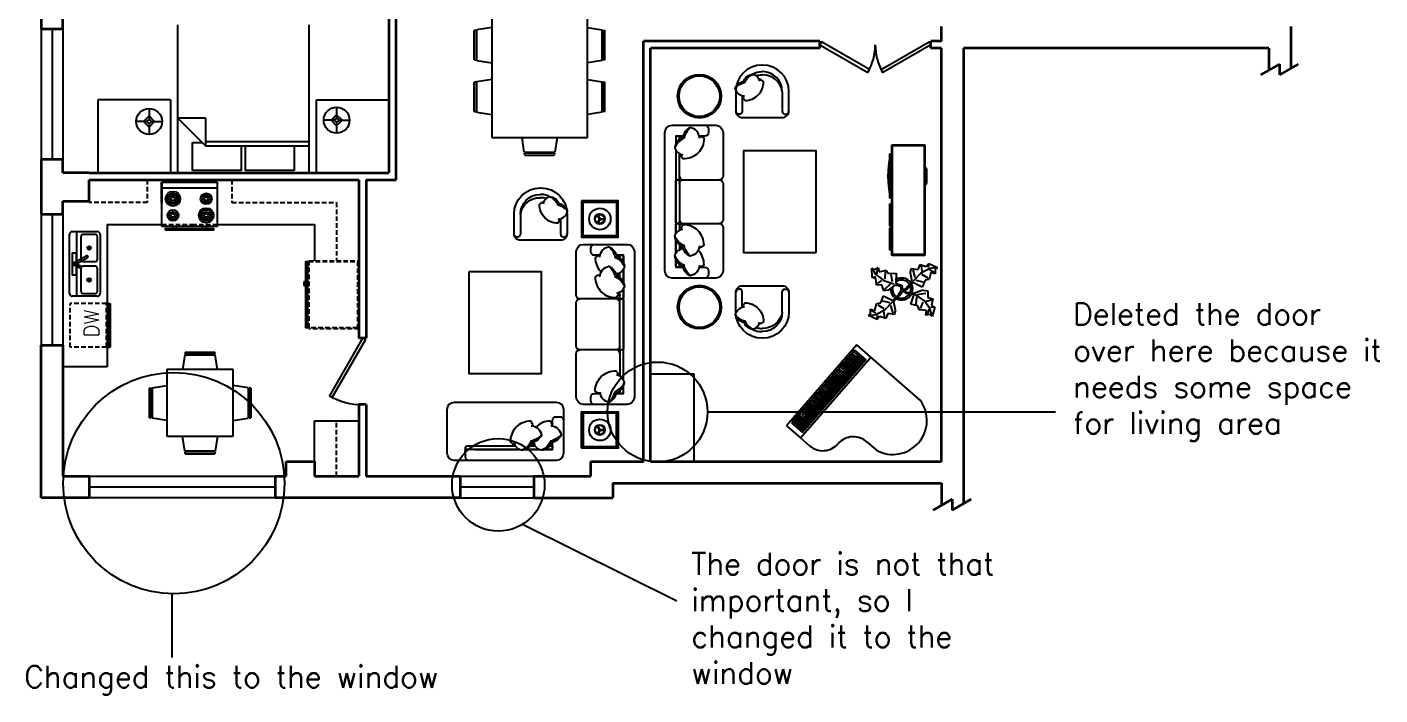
# Model space of a CAD drawing. Header units: millimetres. Extents: x -13274 to 77127, y -114744 to 1151.
# Drawn here: x 31042 to 49642, y -65522 to -56340 of the extents above; entities that cross this region are included whole.
import ezdxf

# ---------------------------------------------------------------- set-up
doc = ezdxf.new("R2010")
doc.units = ezdxf.units.MM
doc.header["$LTSCALE"] = 5
doc.linetypes.add('HIDDENX2', pattern=[19.05, 12.7, -6.35])
for name, color, linetype in [('Bed', 4, 'Continuous'), ('Countertop', 1, 'Continuous'), ('Countertop Hidden', 1, 'HIDDENX2'), ('Dishwasher', 4, 'HIDDENX2'), ('Door', 1, 'Continuous'), ('Living Space', 4, 'Continuous'), ('Office', 4, 'Continuous'), ('Oven', 4, 'Continuous'), ('Plants', 4, 'Continuous'), ('Refrigerator', 1, 'Continuous'), ('Refrigerator Hidden', 1, 'HIDDENX2'), ('Sink', 4, 'Continuous'), ('Stove', 4, 'Continuous'), ('Table&Desk&Chair', 4, 'Continuous'), ('text', 1, 'Continuous'), ('Upper Cabinet', 1, 'HIDDENX2'), ('Windows', 1, 'Continuous')]:
    doc.layers.add(name, color=color, linetype=linetype)
doc.layers.add('Wall', color=7, linetype='Continuous', lineweight=35)
doc.styles.add('Roman', font='romans')

# ---------------------------------------------------------------- blocks, each defined once
blk = doc.blocks.new('Lamp - Table')
at = {"linetype": 'Continuous'}
for p, q in [((-1, 0), (-7, 0)), ((0, 3), (-3, 0)), ((-3, 0), (0, -3)), ((0, 7), (0, 1)), ((3, 0), (0, 3)), ((0, -3), (3, 0)), ((1, 0), (7, 0)), ((0, -1), (0, -7))]:
    blk.add_line(p, q, dxfattribs=at)
for radius in [7, 1]:
    blk.add_circle((0, 0), radius, dxfattribs=at)
blk = doc.blocks.new('Faucet - single handle top')
for p, q in [((0.08, -0.26), (-2.26, -4.34)), ((-2.26, -4.34), (-1.37, -4.79)), ((-1.37, -4.79), (0.55, -0.5)), ((-0.06, -1.9), (3.57, -8.18)), ((4.43, -7.68), (0.72, -1.24))]:
    blk.add_line(p, q)
for points in [[(-0.92, -2), (-6, -2), (-6, 0), (6, 0), (6, -2), (1.16, -2)], [(-0.01, -2), (-0.12, -2)]]:
    blk.add_lwpolyline(points)
for centre, radius, start, end in [((0, -1), 0.75, 269.2246, 216.2304), ((4, -7.93), 0.5, 210, 30)]:
    blk.add_arc(centre, radius, start, end)
blk = doc.blocks.new('Piano - Baby Grand')
at = {"linetype": 'Continuous'}
for p, q in [((-29, 8.250005), (-29, -27.249995)), ((7, 1.250005), (7, 8.250005)), ((29, -20.749995), (29, -27.249995)), ((-29, -27.249995), (-29, -37.249995)), ((29, -27.249995), (-29, -27.249995)), ((-26, -36.249995), (-26, -28.249995)), ((-26, -28.249995), (26, -28.249995)), ((-25.25, -33.249995), (-25.25, -28.249995)), ((-24.75, -28.249995), (-24.75, -33.249995)), ((-24.25, -33.249995), (-24.25, -28.249995)), ((-23.75, -28.249995), (-23.75, -33.249995)), ((-23, -36.249995), (-23, -28.249995)), ((-22.25, -33.249995), (-22.25, -28.249995)), ((-21.75, -28.249995), (-21.75, -33.249995)), ((-21.25, -33.249995), (-21.25, -28.249995)), ((-20.75, -28.249995), (-20.75, -33.249995)), ((-20.25, -33.249995), (-20.25, -28.249995)), ((-19.75, -28.249995), (-19.75, -33.249995)), ((-19, -36.249995), (-19, -28.249995)), ((-18.25, -33.249995), (-18.25, -28.249995)), ((-17.75, -28.249995), (-17.75, -33.249995)), ((-17.25, -33.249995), (-17.25, -28.249995)), ((-16.75, -28.249995), (-16.75, -33.249995)), ((-16, -36.249995), (-16, -28.249995)), ((-15.25, -33.249995), (-15.25, -28.249995)), ((-14.75, -28.249995), (-14.75, -33.249995)), ((-14.25, -33.249995), (-14.25, -28.249995)), ((-13.75, -28.249995), (-13.75, -33.249995)), ((-13.25, -33.249995), (-13.25, -28.249995)), ((-12.75, -28.249995), (-12.75, -33.249995)), ((-12, -36.249995), (-12, -28.249995)), ((-11.25, -33.249995), (-11.25, -28.249995)), ((-10.75, -28.249995), (-10.75, -33.249995)), ((-10.25, -33.249995), (-10.25, -28.249995)), ((-9.75, -28.249995), (-9.75, -33.249995)), ((-9, -36.249995), (-9, -28.249995)), ((-8.25, -33.249995), (-8.25, -28.249995)), ((-7.75, -28.249995), (-7.75, -33.249995)), ((-7.25, -33.249995), (-7.25, -28.249995)), ((-6.75, -28.249995), (-6.75, -33.249995)), ((-6.25, -33.249995), (-6.25, -28.249995)), ((-5.75, -28.249995), (-5.75, -33.249995)), ((-5, -36.249995), (-5, -28.249995)), ((-4.25, -33.249995), (-4.25, -28.249995)), ((-3.75, -28.249995), (-3.75, -33.249995)), ((-3.25, -33.249995), (-3.25, -28.249995)), ((-2.75, -28.249995), (-2.75, -33.249995)), ((-2, -36.249995), (-2, -28.249995)), ((-1.25, -33.249995), (-1.25, -28.249995)), ((-0.75, -28.249995), (-0.75, -33.249995)), ((-0.25, -33.249995), (-0.25, -28.249995)), ((0.25, -28.249995), (0.25, -33.249995)), ((0.75, -33.249995), (0.75, -28.249995)), ((1.25, -28.249995), (1.25, -33.249995)), ((2, -36.249995), (2, -28.249995)), ((2.75, -33.249995), (2.75, -28.249995)), ((3.25, -28.249995), (3.25, -33.249995)), ((3.75, -33.249995), (3.75, -28.249995)), ((4.25, -28.249995), (4.25, -33.249995)), ((5, -36.249995), (5, -28.249995)), ((5.75, -33.249995), (5.75, -28.249995)), ((6.25, -28.249995), (6.25, -33.249995)), ((6.75, -33.249995), (6.75, -28.249995)), ((7.25, -28.249995), (7.25, -33.249995)), ((7.75, -33.249995), (7.75, -28.249995)), ((8.25, -28.249995), (8.25, -33.249995)), ((9, -36.249995), (9, -28.249995)), ((9.75, -33.249995), (9.75, -28.249995)), ((10.25, -28.249995), (10.25, -33.249995)), ((10.75, -33.249995), (10.75, -28.249995)), ((11.25, -28.249995), (11.25, -33.249995)), ((12, -36.249995), (12, -28.249995)), ((12.75, -33.249995), (12.75, -28.249995)), ((13.25, -28.249995), (13.25, -33.249995)), ((13.75, -33.249995), (13.75, -28.249995)), ((14.25, -28.249995), (14.25, -33.249995)), ((14.75, -33.249995), (14.75, -28.249995)), ((15.25, -28.249995), (15.25, -33.249995)), ((16, -36.249995), (16, -28.249995)), ((16.75, -33.249995), (16.75, -28.249995)), ((17.25, -28.249995), (17.25, -33.249995)), ((17.75, -33.249995), (17.75, -28.249995)), ((18.25, -28.249995), (18.25, -33.249995)), ((19, -36.249995), (19, -28.249995)), ((19.75, -33.249995), (19.75, -28.249995)), ((20.25, -28.249995), (20.25, -33.249995)), ((20.75, -33.249995), (20.75, -28.249995)), ((21.25, -28.249995), (21.25, -33.249995)), ((21.75, -33.249995), (21.75, -28.249995)), ((22.25, -28.249995), (22.25, -33.249995)), ((23, -36.249995), (23, -28.249995)), ((23.75, -33.249995), (23.75, -28.249995)), ((24.25, -28.249995), (24.25, -33.249995)), ((24.75, -33.249995), (24.75, -28.249995)), ((25.25, -28.249995), (25.25, -33.249995)), ((26, -36.249995), (26, -28.249995)), ((29, -37.249995), (29, -27.249995)), ((-26, -36.249995), (-25, -36.249995)), ((-25, -33.249995), (-25.25, -33.249995)), ((-24.75, -33.249995), (-25, -33.249995)), ((-25, -36.249995), (-25, -33.249995)), ((-25, -36.249995), (-24, -36.249995)), ((-24, -33.249995), (-24.25, -33.249995)), ((-23.75, -33.249995), (-24, -33.249995)), ((-24, -36.249995), (-24, -33.249995)), ((-24, -36.249995), (-23, -36.249995)), ((-23, -36.249995), (-22, -36.249995)), ((-22, -33.249995), (-22.25, -33.249995)), ((-21.75, -33.249995), (-22, -33.249995)), ((-22, -36.249995), (-22, -33.249995)), ((-22, -36.249995), (-21, -36.249995)), ((-21, -33.249995), (-21.25, -33.249995)), ((-20.75, -33.249995), (-21, -33.249995)), ((-21, -36.249995), (-21, -33.249995)), ((-21, -36.249995), (-20, -36.249995)), ((-20, -33.249995), (-20.25, -33.249995)), ((-19.75, -33.249995), (-20, -33.249995)), ((-20, -36.249995), (-20, -33.249995)), ((-20, -36.249995), (-19, -36.249995)), ((-19, -36.249995), (-18, -36.249995)), ((-18, -33.249995), (-18.25, -33.249995)), ((-17.75, -33.249995), (-18, -33.249995)), ((-18, -36.249995), (-18, -33.249995)), ((-18, -36.249995), (-17, -36.249995)), ((-17, -33.249995), (-17.25, -33.249995)), ((-16.75, -33.249995), (-17, -33.249995)), ((-17, -36.249995), (-17, -33.249995)), ((-17, -36.249995), (-16, -36.249995)), ((-16, -36.249995), (-15, -36.249995)), ((-15, -33.249995), (-15.25, -33.249995)), ((-14.75, -33.249995), (-15, -33.249995)), ((-15, -36.249995), (-15, -33.249995)), ((-15, -36.249995), (-14, -36.249995)), ((-14, -33.249995), (-14.25, -33.249995)), ((-13.75, -33.249995), (-14, -33.249995)), ((-14, -36.249995), (-14, -33.249995)), ((-14, -36.249995), (-13, -36.249995)), ((-13, -33.249995), (-13.25, -33.249995)), ((-12.75, -33.249995), (-13, -33.249995)), ((-13, -36.249995), (-13, -33.249995)), ((-13, -36.249995), (-12, -36.249995)), ((-12, -36.249995), (-11, -36.249995)), ((-11, -33.249995), (-11.25, -33.249995)), ((-10.75, -33.249995), (-11, -33.249995)), ((-11, -36.249995), (-11, -33.249995)), ((-11, -36.249995), (-10, -36.249995)), ((-10, -33.249995), (-10.25, -33.249995)), ((-9.75, -33.249995), (-10, -33.249995)), ((-10, -36.249995), (-10, -33.249995)), ((-10, -36.249995), (-9, -36.249995)), ((-9, -36.249995), (-8, -36.249995)), ((-8, -33.249995), (-8.25, -33.249995)), ((-7.75, -33.249995), (-8, -33.249995)), ((-8, -36.249995), (-8, -33.249995)), ((-8, -36.249995), (-7, -36.249995)), ((-7, -33.249995), (-7.25, -33.249995)), ((-6.75, -33.249995), (-7, -33.249995)), ((-7, -36.249995), (-7, -33.249995)), ((-7, -36.249995), (-6, -36.249995)), ((-6, -33.249995), (-6.25, -33.249995)), ((-5.75, -33.249995), (-6, -33.249995)), ((-6, -36.249995), (-6, -33.249995)), ((-6, -36.249995), (-5, -36.249995)), ((-5, -36.249995), (-4, -36.249995)), ((-4, -33.249995), (-4.25, -33.249995)), ((-3.75, -33.249995), (-4, -33.249995)), ((-4, -36.249995), (-4, -33.249995)), ((-4, -36.249995), (-3, -36.249995)), ((-3, -33.249995), (-3.25, -33.249995)), ((-2.75, -33.249995), (-3, -33.249995)), ((-3, -36.249995), (-3, -33.249995)), ((-3, -36.249995), (-2, -36.249995)), ((-2, -36.249995), (-1, -36.249995)), ((-1, -33.249995), (-1.25, -33.249995)), ((-0.75, -33.249995), (-1, -33.249995)), ((-1, -36.249995), (-1, -33.249995)), ((-1, -36.249995), (0, -36.249995)), ((0, -33.249995), (-0.25, -33.249995)), ((0.25, -33.249995), (0, -33.249995)), ((0, -36.249995), (0, -33.249995)), ((0, -36.249995), (1, -36.249995)), ((1, -33.249995), (0.75, -33.249995)), ((1.25, -33.249995), (1, -33.249995)), ((1, -36.249995), (1, -33.249995)), ((1, -36.249995), (2, -36.249995)), ((2, -36.249995), (3, -36.249995)), ((3, -33.249995), (2.75, -33.249995)), ((3.25, -33.249995), (3, -33.249995)), ((3, -36.249995), (3, -33.249995)), ((3, -36.249995), (4, -36.249995)), ((4, -33.249995), (3.75, -33.249995)), ((4.25, -33.249995), (4, -33.249995)), ((4, -36.249995), (4, -33.249995)), ((4, -36.249995), (5, -36.249995)), ((5, -36.249995), (6, -36.249995)), ((6, -33.249995), (5.75, -33.249995)), ((6.25, -33.249995), (6, -33.249995)), ((6, -36.249995), (6, -33.249995)), ((6, -36.249995), (7, -36.249995)), ((7, -33.249995), (6.75, -33.249995)), ((7.25, -33.249995), (7, -33.249995)), ((7, -36.249995), (7, -33.249995)), ((7, -36.249995), (8, -36.249995)), ((8, -33.249995), (7.75, -33.249995)), ((8.25, -33.249995), (8, -33.249995)), ((8, -36.249995), (8, -33.249995)), ((8, -36.249995), (9, -36.249995)), ((9, -36.249995), (10, -36.249995)), ((10, -33.249995), (9.75, -33.249995)), ((10.25, -33.249995), (10, -33.249995)), ((10, -36.249995), (10, -33.249995)), ((10, -36.249995), (11, -36.249995)), ((11, -33.249995), (10.75, -33.249995)), ((11.25, -33.249995), (11, -33.249995)), ((11, -36.249995), (11, -33.249995)), ((11, -36.249995), (12, -36.249995)), ((12, -36.249995), (13, -36.249995)), ((13, -33.249995), (12.75, -33.249995)), ((13.25, -33.249995), (13, -33.249995)), ((13, -36.249995), (13, -33.249995)), ((13, -36.249995), (14, -36.249995)), ((14, -33.249995), (13.75, -33.249995)), ((14.25, -33.249995), (14, -33.249995)), ((14, -36.249995), (14, -33.249995)), ((14, -36.249995), (15, -36.249995)), ((15, -33.249995), (14.75, -33.249995)), ((15.25, -33.249995), (15, -33.249995)), ((15, -36.249995), (15, -33.249995)), ((15, -36.249995), (16, -36.249995)), ((16, -36.249995), (17, -36.249995)), ((17, -33.249995), (16.75, -33.249995)), ((17.25, -33.249995), (17, -33.249995)), ((17, -36.249995), (17, -33.249995)), ((17, -36.249995), (18, -36.249995)), ((18, -33.249995), (17.75, -33.249995)), ((18.25, -33.249995), (18, -33.249995)), ((18, -36.249995), (18, -33.249995)), ((18, -36.249995), (19, -36.249995)), ((19, -36.249995), (20, -36.249995)), ((20, -33.249995), (19.75, -33.249995)), ((20.25, -33.249995), (20, -33.249995)), ((20, -36.249995), (20, -33.249995)), ((20, -36.249995), (21, -36.249995)), ((21, -33.249995), (20.75, -33.249995)), ((21.25, -33.249995), (21, -33.249995)), ((21, -36.249995), (21, -33.249995)), ((21, -36.249995), (22, -36.249995)), ((22, -33.249995), (21.75, -33.249995)), ((22.25, -33.249995), (22, -33.249995)), ((22, -36.249995), (22, -33.249995)), ((22, -36.249995), (23, -36.249995)), ((23, -36.249995), (24, -36.249995)), ((24, -33.249995), (23.75, -33.249995)), ((24.25, -33.249995), (24, -33.249995)), ((24, -36.249995), (24, -33.249995)), ((24, -36.249995), (25, -36.249995)), ((25, -33.249995), (24.75, -33.249995)), ((25.25, -33.249995), (25, -33.249995)), ((25, -36.249995), (25, -33.249995)), ((25, -36.249995), (26, -36.249995)), ((-29, -37.249995), (29, -37.249995))]:
    blk.add_line(p, q, dxfattribs=at)
for centre, radius, start, end in [((-11, 4.327585), 18.42241, 12.29325, 167.7067), ((18, 1.250005), 11, 177.3974, 270), ((18, -20.749995), 11, 0, 90)]:
    blk.add_arc(centre, radius, start, end, dxfattribs=at)
blk = doc.blocks.new('Entertainment Center')
at = {"linetype": 'Continuous'}
for p, q in [((-4, 0), (-5, -1)), ((4, 0), (-4, 0)), ((5, -1), (4, 0)), ((-17, -19), (-17, -1)), ((-17, -1), (43, -1)), ((-16.5, -18.5), (-16.5, -1.5)), ((-16.5, -1.5), (42.5, -1.5)), ((42.5, -1.5), (42.5, -18.5)), ((43, -1), (43, -19)), ((43, -19), (-17, -19)), ((42.5, -18.5), (-16.5, -18.5)), ((-12, -20), (-12, -19)), ((12, -20), (-12, -20)), ((12, -19), (12, -20)), ((15, -20), (15, -19)), ((27, -20), (15, -20)), ((27, -19), (27, -20)), ((28, -20), (28, -19)), ((40, -20), (28, -20)), ((40, -19), (40, -20))]:
    blk.add_line(p, q, dxfattribs=at)
blk.add_arc((0, 40), 61, 259.6111, 280.3889, dxfattribs=at)
blk = doc.blocks.new('Plant - Rubber or Philodendron')
at = {"linetype": 'Continuous'}
for p, q in [((-16.2005, 11.4774), (-13.9899, 8.1064)), ((-16.2005, 11.4774), (-14.8639, 10.7964)), ((-16.0159, 6.3329), (-16.2005, 11.4774)), ((-14.8639, 10.7964), (-12.6195, 11.8975)), ((-13.9899, 8.1064), (-9.5434, 4.7185)), ((-13.3174, 8.325), (-13.0735, 11.0065)), ((-12.6195, 11.8975), (-12.1909, 9.4345)), ((-12.1909, 9.4345), (-8.3829, 10.3)), ((-8.8369, 9.409), (-9.0894, 5.6095)), ((-8.3829, 10.3), (-7.0549, 8.501)), ((-7.0549, 8.501), (-3.0284, 8.6941)), ((-4.8529, 4.012), (-5.7184, 7.82)), ((-3.0284, 8.6941), (-3.0709, 3.1041)), ((4.6914, 8.8812), (5.3859, 11.2828)), ((4.6914, 8.8812), (5.5014, 4.4831)), ((5.3859, 11.2828), (8.8871, 10.7908)), ((5.9878, 10.4842), (7.1971, 6.3869)), ((10.3916, 8.7942), (6.2847, 4.4028)), ((8.8871, 10.7908), (9.9809, 13.4933)), ((9.9809, 13.4933), (13.3837, 12.301)), ((15.3859, 11.3055), (10.3916, 8.7942)), ((10.5828, 12.6946), (10.8893, 9.7953)), ((14.2977, 6.1031), (10.9934, 7.9956)), ((13.3837, 12.301), (14.68, 13.9039)), ((14.5816, 13.2037), (14.3848, 11.8033)), ((14.68, 13.9039), (19.3848, 11.8146)), ((15.7909, 9.1065), (14.8995, 5.3044)), ((15.2875, 10.6053), (17.5907, 9.2105)), ((19.3848, 11.8146), (15.3859, 11.3055)), ((18.1925, 8.4119), (15.7909, 9.1065)), ((19.3848, 11.8146), (18.1868, 10.9119)), ((18.1868, 10.9119), (18.1925, 8.4119)), ((-14.0069, 5.8704), (-16.0159, 6.3329)), ((-15.3434, 6.5514), (-13.9984, 6.9884)), ((-13.5868, 2.2894), (-14.0069, 5.8704)), ((-10.6784, 2.491), (-13.5868, 2.2894)), ((-13.1329, 3.1804), (-10.6614, 4.727)), ((-9.5858, -0.8715), (-10.6784, 2.491)), ((-9.5434, 4.7185), (-4.1917, 2.9888)), ((-9.1318, 0.0195), (-5.9793, 2.9025)), ((-7.1228, -0.443), (-3.5248, 2.2131)), ((-3.5248, 2.2131), (-3.3011, 2.4355)), ((-3.3011, 2.4355), (-0.5306, 1.7947)), ((-3.0709, 3.1041), (0.0797, 2.3163)), ((-0.5306, 1.7947), (-0.2255, -0.5527)), ((-0.5306, 1.7947), (-0.5306, 1.7947)), ((0.0797, 2.3163), (0.4866, -0.031)), ((0.4866, -0.031), (2.1141, 0.2298)), ((2.1141, 0.2298), (5.4346, 3.9146)), ((6.1032, 3.6844), (2.8262, -0.031)), ((5.4346, 3.9146), (5.5014, 4.4831)), ((11.1089, 1.1958), (6.1032, 3.6844)), ((7.7005, 4.8881), (11.5025, 3.9967)), ((12.7005, 4.8994), (11.1089, 1.1958)), ((14.8995, 5.3044), (12.7005, 4.8994)), ((-13.5228, -7.6679), (-11.3237, -7.2629)), ((-11.3237, -7.2629), (-9.7321, -3.5593)), ((-6.3237, -7.2516), (-10.1257, -6.3602)), ((-9.7321, -3.5593), (-4.7264, -6.0479)), ((-7.1228, -0.443), (-9.5858, -0.8715)), ((-9.0148, -11.1577), (-4.9047, -6.8122)), ((-2.019, -3.6148), (-4.7264, -6.0479)), ((-4.1246, -6.8466), (-4.0579, -6.2781)), ((-3.3146, -11.2447), (-4.1246, -6.8466)), ((-4.0579, -6.2781), (-0.9375, -3.1608)), ((-2.019, -3.6148), (-0.2255, -0.5527)), ((-0.9375, -3.1608), (0.5883, -0.8135)), ((0.5883, -0.8135), (2.2447, -2.0916)), ((2.8262, -0.031), (1.3003, -0.5527)), ((1.3003, -0.5527), (2.4193, -1.4655)), ((2.2447, -2.0916), (6.7108, -2.6626)), ((2.4193, -1.4655), (6.895, -2.1175)), ((4.943, -7.9659), (6.7108, -2.6626)), ((11.6605, -0.5413), (6.895, -2.1175)), ((12.3677, -6.1981), (7.219, -2.6772)), ((8.125, -4.0768), (7.7715, -7.9659)), ((8.3544, -2.7453), (13.1973, -2.1704)), ((10.2463, -10.4408), (11.6605, -6.9053)), ((11.6605, -0.5413), (14.1354, -0.8948)), ((15.5496, -10.7943), (12.3677, -6.1981)), ((16.2567, -5.8446), (13.4283, -6.5517)), ((14.1354, -0.8948), (14.1354, -4.4304)), ((14.1354, -4.4304), (16.9638, -5.1375)), ((16.9638, -5.1375), (16.2567, -8.673)), ((-18.008, -14.1781), (-16.8101, -13.2754)), ((-18.008, -14.1781), (-14.0091, -13.669)), ((-13.3032, -16.2674), (-18.008, -14.1781)), ((-16.8157, -10.7754), (-14.4141, -11.4699)), ((-16.8101, -13.2754), (-16.8157, -10.7754)), ((-13.9107, -12.9688), (-16.2139, -11.574)), ((-14.4141, -11.4699), (-13.5228, -7.6679)), ((-14.0091, -13.669), (-9.0148, -11.1577)), ((-13.2048, -15.5672), (-13.008, -14.1668)), ((-12.921, -8.4665), (-9.6166, -10.359)), ((-9.206, -15.0581), (-9.5126, -12.1588)), ((-7.5103, -13.1543), (-8.6042, -15.8568)), ((-4.0092, -13.6463), (-7.5103, -13.1543)), ((-4.611, -12.8477), (-5.8203, -8.7504)), ((-3.3146, -11.2447), (-4.0092, -13.6463)), ((8.8321, -9.0266), (4.943, -7.9659)), ((9.5392, -11.1479), (8.8321, -9.0266)), ((13.4283, -11.5015), (9.5392, -11.1479)), ((13.0748, -13.9763), (13.4283, -11.5015)), ((15.5496, -13.6228), (13.0748, -13.9763)), ((14.8425, -10.7943), (13.7819, -13.2692)), ((16.6103, -14.6834), (15.5496, -10.7943)), ((16.6103, -14.6834), (15.5496, -13.6228)), ((17.3174, -9.7337), (15.9032, -9.7337)), ((16.2567, -8.673), (18.0245, -9.7337)), ((18.0245, -9.7337), (16.6103, -14.6834)), ((-12.0069, -14.6645), (-13.3032, -16.2674)), ((-8.6042, -15.8568), (-12.0069, -14.6645))]:
    blk.add_line(p, q, dxfattribs=at)
for centre, radius, start, end in [((0.0308, 0.1664), 6, 178.6147, 235.1169), ((0.0308, 0.1664), 5, 168.1647, 238.6725), ((0, 0), 6.1275, 34.37569, 120.1028), ((-0.0601, -0.2075), 5.2461, 33.82192, 124.9414), ((-0.2664, 0.1682), 5.2775, 338.4094, 20.03007), ((-0.098, 0.1364), 6.1288, 341.2017, 26.09184), ((-0.0234, 0.3825), 6.1492, 242.5812, 331.2714), ((-0.1102, 0.4886), 5.2883, 247.3711, 327.472)]:
    blk.add_arc(centre, radius, start, end, dxfattribs=at)

msp = doc.modelspace()

# ---------------------------------------------------------------- linework, layer by layer
at = {"layer": 'Bed', "linetype": 'Continuous'}
for p, q in [((33115.161, -58342.553), (33115.161, -56310.552)), ((34915.16, -56310.552), (34915.16, -58342.553)), ((33115.161, -57590.713), (33501.24, -57976.793)), ((33501.24, -57590.713), (33115.161, -57590.713)), ((33501.24, -57976.793), (33501.24, -57590.713)), ((33318.361, -57925.993), (33450.457, -57925.993)), ((33318.361, -58312.073), (33318.361, -57925.993)), ((33501.24, -57915.833), (34915.16, -57915.833)), ((34915.16, -57976.793), (33501.24, -57976.793)), ((33984.681, -57976.793), (33984.681, -58312.073)), ((34045.641, -58312.073), (34045.641, -57976.793)), ((34711.961, -57976.793), (34711.961, -58312.073)), ((34915.16, -58342.553), (33115.161, -58342.553)), ((33984.681, -58312.073), (33318.361, -58312.073)), ((34711.961, -58312.073), (34045.641, -58312.073))]:
    msp.add_line(p, q, dxfattribs=at)
at = {"layer": 'Countertop'}
for p, q in [((32145.16, -59052.553), (32895.16, -59052.553)), ((32145.16, -59052.553), (32145.16, -61012.553)), ((33657.16, -59052.553), (34995.16, -59052.553)), ((34995.16, -59052.553), (34995.16, -59552.553)), ((32145.16, -61012.553), (31535.16, -61012.553)), ((34995.16, -61752.553), (35605.16, -61752.553)), ((34995.16, -62312.553), (34995.16, -61752.553))]:
    msp.add_line(p, q, dxfattribs=at)
at = {"layer": 'Countertop Hidden'}
for p, q in [((32895.16, -59052.553), (33310.793, -59052.553)), ((33310.793, -59052.553), (33657.16, -59052.553))]:
    msp.add_line(p, q, dxfattribs=at)
at = {"layer": 'Dishwasher'}
for p, q in [((32135.16, -60141.553), (31635.16, -60141.553)), ((31635.16, -60741.553), (31635.16, -60141.553)), ((32135.16, -60741.553), (32135.16, -60141.553)), ((32145.16, -60212.953), (32135.16, -60212.953)), ((32145.16, -60263.753), (32135.16, -60263.753)), ((32145.16, -60619.353), (32135.16, -60619.353)), ((32135.16, -60741.553), (31635.16, -60741.553)), ((32160.56, -60670.153), (32135.16, -60670.153))]:
    msp.add_line(p, q, dxfattribs=at)
at = {"layer": 'Door'}
for points in [[(41941.16, -56582.553), (42601.072, -56963.553), (42623.297, -56925.058), (41963.385, -56544.058)], [(43465.16, -56582.553), (42805.249, -56963.553), (42783.024, -56925.058), (43442.935, -56544.058)], [(35655.16, -60616.953), (35197.96, -61408.847), (35236.455, -61431.072), (35693.655, -60639.178)]]:
    msp.add_lwpolyline(points, close=True, dxfattribs=at)
for centre, radius, start, end in [((41941.16, -56582.553), 762, 330, 0), ((43465.16, -56582.553), 762, 180, 210), ((35655.16, -60616.953), 914.4, 240, 270)]:
    msp.add_arc(centre, radius, start, end, dxfattribs=at)
at = {"layer": 'Living Space'}
for p, q in [((38914.087, -58979.872), (38878.831, -58918.806)), ((38919.543, -58976.722), (38884.287, -58915.656)), ((38914.087, -58976.722), (38878.831, -59037.788)), ((38919.543, -58979.872), (38884.287, -59040.938)), ((38916.815, -58975.147), (38987.328, -58975.147)), ((38916.815, -58981.447), (38987.328, -58981.447)), ((38914.087, -61879.872), (38878.831, -61818.806)), ((38914.087, -61876.722), (38878.831, -61937.788)), ((38919.543, -61876.722), (38884.287, -61815.656)), ((38919.543, -61879.872), (38884.287, -61940.938)), ((38916.815, -61875.147), (38987.328, -61875.147)), ((38916.815, -61881.447), (38987.328, -61881.447)), ((37066.815, -62196.887), (37071.671, -62121.887))]:
    msp.add_line(p, q, dxfattribs=at)
at = {"layer": 'Living Space', "ltscale": 0.03}
for points in [[(41150.663, -57584.631), (41425.663, -57584.631, 0.414213563), (41515.827, -57494.467), (41515.827, -57223.975, 0.414213562), (41155.171, -56863.319), (41150.663, -56863.319), (41146.155, -56863.319, 0.414213562), (40785.499, -57223.975), (40785.499, -57494.467, 0.414213563), (40875.663, -57584.631), (41150.663, -57584.631)], [(38101.815, -59272.234), (37826.815, -59272.234, -0.414213563), (37736.651, -59182.07), (37736.651, -58911.578, -0.414213562), (38097.307, -58550.922), (38101.815, -58550.922), (38106.324, -58550.922, -0.414213562), (38466.979, -58911.578), (38466.979, -59182.07, -0.414213563), (38376.815, -59272.234), (38101.815, -59272.234)], [(41150.663, -59896.757), (41425.663, -59896.757, -0.414213563), (41515.827, -59986.921), (41515.827, -60257.413, -0.414213562), (41155.171, -60618.069), (41150.663, -60618.069), (41146.155, -60618.069, -0.414213562), (40785.499, -60257.413), (40785.499, -59986.921, -0.414213563), (40875.663, -59896.757), (41150.663, -59896.757)]]:
    msp.add_lwpolyline(points, format="xyb", dxfattribs=at)
at = {"layer": 'Living Space'}
for points in [[(40778.125, -57178.466, -0.147729876), (40909.887, -57100.989, -0.213342759), (41026.147, -56987.354, -0.17866181)], [(40907.303, -57292.101, -0.356772365), (40778.125, -57178.466, -0.24954205), (40895.172, -57084.822, 9.616880348)], [(40884.581, -57289.352, 0.16554063), (40912.47, -57348.918, 0.425989169), (41165.66, -57090.658, 0.121523323), (41105.557, -57055.062, -7.115464291)], [(40891.684, -57094.814, -0.306663495), (41026.147, -56987.354, -0.306329966), (41113.988, -57085.493, 0.87284716)], [(41011.887, -56989.16, -0.130591489), (41146.155, -56953.483), (41150.663, -56953.483)], [(41069.293, -57008.279, -0.072384236), (41146.155, -56998.565), (41150.663, -56998.565)], [(41425.663, -57223.975, 0.414213562), (41155.171, -56953.483), (41150.663, -56953.483)], [(41425.663, -57223.975, 0.372718911), (41155.171, -56998.565), (41150.663, -56998.565)], [(40875.663, -57287.184), (40875.663, -57494.467, -0.414213562), (40830.581, -57539.549), (40830.581, -57539.549, -0.414213562), (40785.499, -57494.467)], [(41425.663, -57223.97), (41425.663, -57494.467, 0.414213562), (41470.745, -57539.549), (41470.745, -57539.549, 0.414213562), (41515.827, -57494.467)], [(40160.19, -57722.516, 0.147729876), (40074.26, -57868.651, 0.213342759), (39948.229, -57997.595, 0.17866181)], [(40010.663, -57878.85), (40010.663, -57860.694, 0.414213562), (39990.663, -57840.694), (39980.663, -57840.694, 0.414213562), (39960.663, -57860.694)], [(40283.172, -57840.585, -0.16554063), (40349.236, -57871.517, -0.425989169), (40062.803, -58152.326, -0.121523323), (40023.323, -58085.668, 7.115464291)], [(40286.221, -57865.786, 0.356772365), (40160.19, -57722.516, 0.24954205), (40056.33, -57852.332, -9.616880348)], [(40360.663, -57690.694, -0.414213562), (40410.663, -57740.694), (40410.663, -57790.694, -0.414213562), (40360.663, -57840.694), (40283.195, -57840.694)], [(40067.412, -57848.463, 0.306663495), (39948.229, -57997.595, 0.306329966), (40057.074, -58095.018, -0.87284716)], [(39960.663, -57860.694), (39960.663, -57945.88, 0.414213562)], [(39960.663, -58029.062), (39960.663, -58420.694, 0.414213562), (39980.663, -58440.694), (39990.663, -58440.694, 0.414213562), (40010.663, -58420.694), (40010.663, -58079.409, 0.414213562)], [(40010.663, -58390.694, 0.414213562), (40060.663, -58440.694), (40560.663, -58440.694, 0.414213562)], [(40010.663, -58490.694, -0.414213562), (40060.663, -58440.694)], [(37826.815, -58911.578, -0.414213562), (38097.307, -58641.086), (38101.815, -58641.086)], [(37826.815, -58911.578, -0.372718911), (38097.307, -58686.168), (38101.815, -58686.168)], [(38367.897, -58976.955, -0.16554063), (38340.008, -59036.521, -0.425989169), (38086.819, -58778.261, -0.121523323), (38146.921, -58742.665, 7.115464291)], [(38240.591, -58676.763, 0.130591489), (38106.324, -58641.086), (38101.815, -58641.086)], [(38183.186, -58695.882, 0.072384236), (38106.324, -58686.168), (38101.815, -58686.168)], [(38360.794, -58782.417, 0.306663495), (38226.331, -58674.957, 0.306329966), (38138.49, -58773.096, -0.87284716)], [(38474.353, -58866.07, 0.147729876), (38342.591, -58788.592, 0.213342759), (38226.331, -58674.957, 0.17866181)], [(38345.175, -58979.704, 0.356772365), (38474.353, -58866.07, 0.24954205), (38357.306, -58772.425, -9.616880348)], [(37826.815, -58911.574), (37826.815, -59182.07, -0.414213562), (37781.733, -59227.152), (37781.733, -59227.152, -0.414213562), (37736.651, -59182.07)], [(38376.815, -58974.787), (38376.815, -59182.07, 0.414213562), (38421.897, -59227.152), (38421.897, -59227.152, 0.414213562), (38466.979, -59182.07)], [(40067.412, -59363.577, -0.306663495), (39948.229, -59214.445, -0.306329966), (40057.074, -59117.022, 0.87284716)], [(39960.663, -59182.978), (39960.663, -59060.694, -0.414213562), (39980.663, -59040.694), (39990.663, -59040.694, -0.414213562), (40010.663, -59060.694), (40010.663, -59132.631, -0.414213562)], [(40010.663, -58990.694, 0.414213562), (40060.663, -59040.694)], [(40010.663, -59090.694, -0.414213562), (40060.663, -59040.694), (40560.663, -59040.694, -0.414213562)], [(40283.172, -59371.455, 0.16554063), (40349.236, -59340.523, 0.425989169), (40062.803, -59059.713, 0.121523323), (40023.323, -59126.372, -7.115464291)], [(38919.284, -59478.297), (38841.815, -59478.297, -0.414213562), (38791.815, -59428.297), (38791.815, -59378.297, -0.414213562), (38841.815, -59328.297)], [(40160.19, -59489.524, -0.147729876), (40074.26, -59343.389, -0.213342759), (39948.229, -59214.445, -0.17866181)], [(39960.663, -59452.326), (39960.663, -59266.16, -0.414213562)], [(40010.663, -59333.19), (40010.663, -59401.979, -0.414213562)], [(38919.306, -59478.188, 0.16554063), (38853.242, -59509.12, 0.200231147), (38933.702, -59707.602)], [(38916.258, -59503.389, -0.356772365), (39042.288, -59360.119, -0.24954205), (39146.148, -59489.935)], [(39042.288, -59360.119, -0.147729876), (39128.218, -59506.255, -0.213342759), (39254.249, -59635.198)], [(39135.067, -59486.066, -0.306663495), (39254.249, -59635.198, -0.306329966), (39145.404, -59732.622)], [(39241.815, -59583.483), (39241.815, -59478.297), (39143.553, -59478.297, -0.414352111)], [(39191.815, -59516.453), (39191.815, -59498.297, -0.414213562), (39211.815, -59478.297), (39221.815, -59478.297, -0.414213562), (39241.815, -59498.297)], [(39241.815, -59498.297), (39241.815, -59583.483, -0.414468676)], [(40067.412, -59632.925, -0.306663495), (39948.229, -59483.793, -0.306329966), (40057.074, -59386.37, 0.87284716)], [(40160.19, -59758.872, -0.147729876), (40074.26, -59612.737, -0.213342759), (39948.229, -59483.793, -0.17866181)], [(40042.87, -59353.801, 0.071865379), (40023.323, -59395.72, -7.115464291)], [(40286.221, -59346.254, -0.356772365), (40160.19, -59489.524, -0.24954205), (40056.33, -59359.708, 9.616880348)], [(40283.172, -59640.803, 0.16554063), (40349.236, -59609.871, 0.200231147), (40268.777, -59411.39, 0.121523323)], [(38916.258, -59772.737, -0.356772365), (39042.288, -59629.467, -0.24954205), (39146.148, -59759.283)], [(39042.288, -59629.467, -0.147729876), (39128.218, -59775.603, -0.213342759), (39254.249, -59904.546)], [(39241.815, -59666.665), (39241.815, -59852.831, -0.414746652)], [(39960.663, -59535.508), (39960.663, -59640.694), (40058.925, -59640.694, -0.414213562)], [(39960.663, -59620.694), (39960.663, -59535.508, -0.414213562)], [(40010.663, -59602.538), (40010.663, -59620.694, -0.414213562), (39990.663, -59640.694), (39980.663, -59640.694, -0.414213562), (39960.663, -59620.694)], [(40286.221, -59615.602, -0.356772365), (40160.19, -59758.872, -0.24954205), (40056.33, -59629.056, 9.616880348)], [(40283.195, -59640.694), (40360.663, -59640.694, -0.414213562), (40410.663, -59690.694), (40410.663, -59740.694, -0.414213562), (40360.663, -59790.694)], [(38919.306, -59747.536, 0.16554063), (38853.242, -59778.468, 0.425989169), (39139.676, -60059.278, 0.121523323), (39179.156, -59992.619)], [(39135.067, -59755.414, -0.306663495), (39254.249, -59904.546, -0.306329966), (39145.404, -60001.97)], [(39159.608, -59765.19, 0.071865379), (39179.156, -59723.271)], [(39191.815, -59785.801), (39191.815, -59717.012, -0.414598849)], [(39191.815, -60028.297, -0.414213562), (39141.815, -60078.297), (38641.815, -60078.297, -0.417320177)], [(39241.815, -59936.013), (39241.815, -60058.297, -0.414213562), (39221.815, -60078.297), (39211.815, -60078.297, -0.414213562), (39191.815, -60058.297), (39191.815, -59986.36, -0.126313365)], [(40875.663, -60194.204), (40875.663, -59986.921, 0.414213562), (40830.581, -59941.839), (40830.581, -59941.839, 0.414213562), (40785.499, -59986.921)], [(41425.663, -60257.418), (41425.663, -59986.921, -0.414213562), (41470.745, -59941.839), (41470.745, -59941.839, -0.414213562), (41515.827, -59986.921)], [(39191.815, -60128.297, 0.414213562), (39141.815, -60078.297)], [(40907.303, -60189.287, 0.356772365), (40778.125, -60302.922, 0.24954205), (40895.172, -60396.566, -9.616880348)], [(40884.581, -60192.036, -0.16554063), (40912.47, -60132.47, -0.425989169), (41165.66, -60390.73, -0.121523323), (41105.557, -60426.326, 7.115464291)], [(41425.663, -60257.413, -0.372718911), (41155.171, -60482.823), (41150.663, -60482.823)], [(41425.663, -60257.413, -0.414213562), (41155.171, -60527.905), (41150.663, -60527.905)], [(40778.125, -60302.922, 0.147729876), (40909.887, -60380.399, 0.213342759), (41026.147, -60494.034, 0.17866181)], [(40891.684, -60386.574, 0.306663495), (41026.147, -60494.034, 0.306329966), (41113.988, -60395.895, -0.87284716)], [(41011.887, -60492.228, 0.130591489), (41146.155, -60527.905), (41150.663, -60527.905)], [(41069.293, -60473.109, 0.072384236), (41146.155, -60482.823), (41150.663, -60482.823)], [(39191.815, -60828.297, 0.414213562), (39141.815, -60778.297), (38641.815, -60778.297, 0.415249096)], [(39191.815, -60728.297, -0.414213562), (39141.815, -60778.297)], [(39241.815, -61189.929), (39241.815, -60798.297, 0.414213562), (39221.815, -60778.297), (39211.815, -60778.297, 0.414213562), (39191.815, -60798.297), (39191.815, -61139.582, 0.412651551)], [(38919.306, -61378.406, -0.16554063), (38853.242, -61347.474, -0.425989169), (39139.676, -61066.665, -0.121523323), (39179.156, -61133.323)], [(39135.067, -61370.528, 0.306663495), (39254.249, -61221.397, 0.306329966), (39145.404, -61123.973)], [(38841.815, -61528.297, -0.414213562), (38791.815, -61478.297), (38791.815, -61428.297, -0.414213562), (38841.815, -61378.297), (38919.284, -61378.297)], [(38916.258, -61353.205, 0.356772365), (39042.288, -61496.475, 0.24954205), (39146.148, -61366.659)], [(39042.288, -61496.475, 0.147729876), (39128.218, -61350.34, 0.213342759), (39254.249, -61221.397)], [(39191.815, -61340.141), (39191.815, -61358.297, 0.414213562), (39211.815, -61378.297), (39221.815, -61378.297, 0.414213562), (39241.815, -61358.297)], [(39241.815, -61358.297), (39241.815, -61273.111, 0.412535351)], [(38266.815, -61824.356), (38266.815, -61746.887, -0.414213562), (38316.815, -61696.887), (38366.815, -61696.887, -0.414213562), (38416.815, -61746.887)], [(37997.576, -61824.378, 0.16554063), (37966.644, -61758.314, 0.425989169), (37685.835, -62044.748, 0.121523323), (37752.494, -62084.228, -7.115464291)], [(37972.375, -61821.33, -0.356772365), (38115.646, -61947.36, -0.24954205), (37985.83, -62051.22, 9.616880348)], [(38266.924, -61824.378, 0.16554063), (38235.993, -61758.314, 0.200231147), (38037.511, -61838.774, 0.121523323)], [(38241.723, -61821.33, -0.356772365), (38384.994, -61947.36, -0.24954205), (38255.178, -62051.22, 9.616880348)], [(37809.099, -62146.887), (37091.671, -62146.887, -0.414213562), (37071.671, -62126.887), (37071.671, -62116.887, -0.414213562), (37091.671, -62096.887), (37758.752, -62096.887, -0.414213562)], [(37989.699, -62040.139, -0.306663495), (37840.567, -62159.321, -0.306329966), (37743.143, -62050.476, 0.87284716)], [(38115.646, -61947.36, -0.147729876), (37969.51, -62033.29, -0.213342759), (37840.567, -62159.321, -0.17866181)], [(37959.311, -62096.887), (38028.1, -62096.887, -0.414213562)], [(37979.922, -62064.68, 0.071865379), (38021.842, -62084.228, -7.115464291)], [(38259.047, -62040.139, -0.306663495), (38109.915, -62159.321, -0.306329966), (38012.491, -62050.476, 0.87284716)], [(38384.994, -61947.36, -0.147729876), (38238.858, -62033.29, -0.213342759), (38109.915, -62159.321, -0.17866181)], [(38161.629, -62146.887), (38266.815, -62146.887), (38266.815, -62048.625, -0.414213562)], [(38228.66, -62096.887), (38246.815, -62096.887, -0.414213562), (38266.815, -62116.887), (38266.815, -62126.887, -0.414213562), (38246.815, -62146.887)], [(37194.284, -62146.887), (37116.815, -62146.887, 0.414213562), (37066.815, -62196.887), (37066.815, -62246.887, 0.414213562), (37116.815, -62296.887)], [(38078.447, -62146.887), (37892.281, -62146.887, -0.414213562)], [(38246.815, -62146.887), (38161.629, -62146.887, -0.414213562)]]:
    msp.add_lwpolyline(points, format="xyb", dxfattribs=at)
at = {"layer": 'Living Space', "ltscale": 0.03}
for points in [[(40510.663, -57690.694, -0.414213562), (40610.663, -57790.694), (40610.663, -58390.694, -0.414213562), (40560.663, -58440.694, -0.414213562), (40610.663, -58490.694), (40610.663, -58990.694, -0.414213562), (40560.663, -59040.694, -0.414213562), (40610.663, -59090.694), (40610.663, -59690.694, -0.414213562), (40510.663, -59790.694), (39910.663, -59790.694, -0.414213562), (39810.663, -59690.694), (39810.663, -57790.694, -0.414213562), (39910.663, -57690.694)], [(38691.815, -61528.297, -0.414213562), (38591.815, -61428.297), (38591.815, -60828.297, -0.414213562), (38641.815, -60778.297, -0.414213562), (38591.815, -60728.297), (38591.815, -60128.297, -0.414213562), (38641.815, -60078.297, -0.414213562), (38591.815, -60028.297), (38591.815, -59428.297, -0.414213562), (38691.815, -59328.297), (39291.815, -59328.297, -0.414213562), (39391.815, -59428.297), (39391.815, -61428.297, -0.414213562), (39291.815, -61528.297)], [(36816.815, -61596.887, -0.414213562), (36916.815, -61496.887), (36916.815, -61496.887, 0.317837245), (36916.815, -61496.887, -0.414213562), (36916.815, -61496.887), (36916.815, -61496.887, 1.186184748), (36916.815, -61496.887, -0.414213562), (36916.815, -61496.887), (38316.815, -61496.887, -0.414213562), (38416.815, -61596.887), (38416.815, -62196.887, -0.414213562), (38316.815, -62296.887), (36916.815, -62296.887, -0.414213562), (36816.815, -62196.887)]]:
    msp.add_lwpolyline(points, format="xyb", close=True, dxfattribs=at)
at = {"layer": 'Living Space'}
for points in [[(40058.925, -57840.694), (39960.663, -57840.694), (39960.663, -57945.88)], [(39960.663, -58029.062), (39960.663, -59182.978)], [(39960.663, -59266.16), (39960.663, -59452.326)], [(39241.815, -59852.831), (39241.815, -59666.665)], [(39241.815, -61189.929), (39241.815, -59936.013)], [(39143.553, -61378.297), (39241.815, -61378.297), (39241.815, -61273.111)], [(37194.284, -62146.887), (37809.099, -62146.887)], [(37892.281, -62146.887), (38078.447, -62146.887)]]:
    msp.add_lwpolyline(points, dxfattribs=at)
at = {"layer": 'Living Space', "ltscale": 0.03}
for points in [[(41890.663, -59440.694), (41890.663, -58040.694), (40890.663, -58040.694), (40890.663, -59440.694)], [(38666.815, -58728.297), (38666.815, -59228.297), (39166.815, -59228.297), (39166.815, -58728.297)], [(37116.815, -59703.297), (37116.815, -61103.297), (38116.815, -61103.297), (38116.815, -59703.297)], [(38666.815, -62128.297), (38666.815, -61628.297), (39166.815, -61628.297), (39166.815, -62128.297)]]:
    msp.add_lwpolyline(points, close=True, dxfattribs=at)
at = {"layer": 'Living Space'}
for points in [[(39960.663, -59020.694), (39960.663, -58460.694, -0.414213562), (39980.663, -58440.694), (39990.663, -58440.694, -0.414213562), (40010.663, -58460.694), (40010.663, -59020.694, -0.414213562), (39990.663, -59040.694), (39980.663, -59040.694, -0.414213562)], [(39241.815, -60098.297), (39241.815, -60758.297, -0.414213562), (39221.815, -60778.297), (39211.815, -60778.297, -0.414213562), (39191.815, -60758.297), (39191.815, -60098.297, -0.414213562), (39211.815, -60078.297), (39221.815, -60078.297, -0.414213562)]]:
    msp.add_lwpolyline(points, format="xyb", close=True, dxfattribs=at)
for points in [[(38686.815, -59208.297), (38686.815, -58748.297), (39146.815, -58748.297), (39146.815, -59208.297)], [(38686.815, -61648.297), (38686.815, -62108.297), (39146.815, -62108.297), (39146.815, -61648.297)]]:
    msp.add_lwpolyline(points, close=True, dxfattribs=at)
at = {"layer": 'Living Space', "ltscale": 0.03}
for centre in [(40285.663, -57290.694), (40285.663, -60190.694)]:
    msp.add_circle(centre, 300, dxfattribs=at)
at = {"layer": 'Living Space'}
for centre, radius in [((40285.663, -57290.694), 280), ((38916.815, -58978.297), 147.466), ((38916.815, -58978.297), 70.583), ((38916.815, -58978.297), 63.263), ((40285.663, -60190.694), 280), ((38916.815, -61878.297), 147.466), ((38916.815, -61878.297), 70.583), ((38916.815, -61878.297), 63.263)]:
    msp.add_circle(centre, radius, dxfattribs=at)
at = {"layer": 'Oven'}
for p, q in [((32895.16, -59082.153), (32895.16, -58472.553)), ((32895.16, -58472.553), (33657.16, -58472.553)), ((32895.16, -58548.753), (33657.16, -58548.753)), ((33657.16, -58472.553), (33657.16, -59082.153)), ((33657.16, -59082.153), (32895.16, -59082.153)), ((33047.56, -59082.153), (33047.56, -59107.553)), ((33098.36, -59107.553), (33098.36, -59082.153)), ((33453.96, -59107.553), (33453.96, -59082.153)), ((33504.76, -59082.153), (33504.76, -59107.553))]:
    msp.add_line(p, q, dxfattribs=at)
msp.add_lwpolyline([(32945.96, -59132.953), (32945.96, -59107.553), (33606.36, -59107.553), (33606.36, -59132.953)], close=True, dxfattribs=at)
for centre, radius in [((33047.56, -58701.153), 101.6), ((33047.56, -58701.153), 76.2), ((33047.56, -58701.153), 50.8), ((33047.56, -58701.153), 25.4), ((33504.76, -58701.153), 76.2), ((33504.76, -58701.153), 50.8), ((33504.76, -58701.153), 25.4), ((33047.56, -58929.753), 76.2), ((33047.56, -58929.753), 50.8), ((33047.56, -58929.753), 25.4), ((33504.76, -58929.753), 101.6), ((33504.76, -58929.753), 76.2), ((33504.76, -58929.753), 50.8), ((33504.76, -58929.753), 25.4)]:
    msp.add_circle(centre, radius, dxfattribs=at)
at = {"layer": 'Refrigerator'}
for p, q in [((34899.36, -59562.553), (34899.36, -60476.953)), ((34848.56, -59841.953), (34848.56, -59892.753)), ((34873.96, -59841.953), (34848.56, -59841.953)), ((34899.36, -59867.353), (34848.56, -59867.353)), ((34848.56, -59892.753), (34873.96, -59892.753))]:
    msp.add_line(p, q, dxfattribs=at)
msp.add_lwpolyline([(34914.36, -60476.953), (34873.96, -60476.953), (34873.96, -59562.553), (34914.36, -59562.553)], dxfattribs=at)
at = {"layer": 'Refrigerator Hidden'}
for p, q in [((34914.36, -59562.553), (35585.16, -59562.553)), ((35585.16, -60476.953), (34914.36, -60476.953))]:
    msp.add_line(p, q, dxfattribs=at)
msp.add_lwpolyline([(35585.16, -59562.553), (35585.16, -60476.953)], dxfattribs=at)
at = {"layer": 'Sink'}
for p, q in [((31625.16, -60003.453), (31625.16, -59190.653)), ((31663.26, -59152.553), (32007.06, -59152.553)), ((31726.76, -60041.553), (31726.76, -59152.553)), ((31784.86, -59539.903), (31784.86, -59216.053)), ((31981.66, -59190.653), (31810.26, -59190.653)), ((32007.06, -59216.053), (32007.06, -59539.903)), ((32045.16, -59190.653), (32045.16, -60003.453)), ((31784.86, -59978.053), (31784.86, -59654.203)), ((31810.26, -59565.303), (31981.66, -59565.303)), ((31981.66, -59628.803), (31810.26, -59628.803)), ((32007.06, -59654.203), (32007.06, -59978.053)), ((32007.06, -60041.553), (31663.26, -60041.553)), ((31810.26, -60003.453), (31981.66, -60003.453))]:
    msp.add_line(p, q, dxfattribs=at)
for centre, radius in [((31895.96, -59377.978), 25.4), ((31895.96, -59377.978), 12.7), ((31895.96, -59816.128), 25.4), ((31895.96, -59816.128), 12.7)]:
    msp.add_circle(centre, radius, dxfattribs=at)
for centre, radius, start, end in [((31663.26, -59190.653), 38.1, 90, 180), ((31810.26, -59216.053), 25.4, 90, 180), ((31981.66, -59216.053), 25.4, 0, 90), ((32007.06, -59190.653), 38.1, 0, 90), ((31810.26, -59539.903), 25.4, 180, 270), ((31810.26, -59654.203), 25.4, 90, 180), ((31981.66, -59539.903), 25.4, 270, 0), ((31981.66, -59654.203), 25.4, 0, 90), ((31663.26, -60003.453), 38.1, 180, 270), ((31810.26, -59978.053), 25.4, 180, 270), ((31981.66, -59978.053), 25.4, 270, 0), ((32007.06, -60003.453), 38.1, 270, 0)]:
    msp.add_arc(centre, radius, start, end, dxfattribs=at)
at = {"layer": 'Stove'}
for p, q in [((32145.16, -60212.953), (32160.56, -60212.953)), ((32160.56, -60263.753), (32145.16, -60263.753)), ((32160.56, -60741.553), (32160.56, -60141.553)), ((32160.56, -60141.553), (32185.96, -60141.553)), ((32185.96, -60141.553), (32185.96, -60741.553)), ((32160.56, -60619.353), (32145.16, -60619.353)), ((32160.56, -60741.553), (32185.96, -60741.553))]:
    msp.add_line(p, q, dxfattribs=at)
at = {"layer": 'Table&Desk&Chair', "linetype": 'Continuous'}
for p, q in [((37430.582, -56030.26), (37430.582, -57859.06)), ((38744.982, -57859.06), (38744.982, -56030.26)), ((37430.642, -56348.146), (37227.401, -56379.904)), ((38744.921, -56348.146), (38948.164, -56379.904)), ((37214.691, -56381.89), (37189.282, -56385.86)), ((37189.282, -56792.26), (37189.282, -56385.86)), ((37214.682, -56381.837), (37214.682, -56796.157)), ((37227.382, -56798.113), (37227.382, -56379.785)), ((38948.182, -56798.113), (38948.182, -56379.785)), ((38960.874, -56381.89), (38986.282, -56385.86)), ((38960.882, -56381.837), (38960.882, -56796.157)), ((38986.282, -56792.26), (38986.282, -56385.86)), ((37189.282, -56792.26), (37214.671, -56796.228)), ((37227.367, -56798.212), (37430.642, -56829.972)), ((38948.197, -56798.212), (38744.921, -56829.972)), ((38986.282, -56792.26), (38960.893, -56796.228)), ((37214.691, -57093.09), (37189.282, -57097.06)), ((37189.282, -57503.46), (37189.282, -57097.06)), ((37214.682, -57093.037), (37214.682, -57507.357)), ((37227.382, -57509.313), (37227.382, -57090.985)), ((37430.642, -57059.346), (37227.401, -57091.104)), ((38744.921, -57059.346), (38948.164, -57091.104)), ((38948.182, -57509.313), (38948.182, -57090.985)), ((38960.874, -57093.09), (38986.282, -57097.06)), ((38960.882, -57093.037), (38960.882, -57507.357)), ((38986.282, -57503.46), (38986.282, -57097.06)), ((37189.282, -57503.46), (37214.671, -57507.428)), ((37227.367, -57509.412), (37430.642, -57541.172)), ((38948.197, -57509.412), (38744.921, -57541.172)), ((38986.282, -57503.46), (38960.893, -57507.428)), ((37430.582, -57859.06), (38744.982, -57859.06)), ((37878.631, -58062.276), (37846.87, -57858.999)), ((38328.695, -57858.999), (38296.938, -58062.243)), ((37878.729, -58062.26), (38297.056, -58062.26)), ((37884.582, -58100.36), (37880.615, -58074.971)), ((38295.006, -58074.96), (37880.686, -58074.96)), ((37884.582, -58100.36), (38290.982, -58100.36)), ((38294.952, -58074.953), (38290.982, -58100.36)), ((33217.357, -60809.077), (33213.389, -60834.466)), ((33217.357, -60809.077), (33623.757, -60809.077)), ((33627.727, -60834.485), (33623.757, -60809.077)), ((33211.405, -60847.162), (33179.645, -61050.437)), ((33211.504, -60847.177), (33629.832, -60847.177)), ((33627.78, -60834.477), (33213.46, -60834.477)), ((33661.47, -61050.437), (33629.713, -60847.196)), ((33877.76, -61050.377), (32963.36, -61050.377)), ((32963.36, -61050.377), (32963.36, -61964.777)), ((33877.76, -61964.777), (33877.76, -61050.377)), ((32722.06, -61304.377), (32747.45, -61300.41)), ((32722.06, -61304.377), (32722.06, -61710.777)), ((32747.46, -61714.801), (32747.46, -61300.481)), ((32760.145, -61298.426), (32963.421, -61266.664)), ((32760.16, -61298.524), (32760.16, -61716.851)), ((34080.975, -61298.426), (33877.699, -61266.664)), ((34080.96, -61298.524), (34080.96, -61716.851)), ((34093.66, -61714.801), (34093.66, -61300.481)), ((34119.06, -61304.377), (34093.673, -61300.41)), ((34119.06, -61304.377), (34119.06, -61710.777)), ((32747.468, -61714.747), (32722.06, -61710.777)), ((32963.421, -61748.49), (32760.178, -61716.733)), ((33877.699, -61748.49), (34080.942, -61716.733)), ((34093.653, -61714.747), (34119.06, -61710.777)), ((32963.36, -61964.777), (33877.76, -61964.777)), ((33211.405, -62168.052), (33179.645, -61964.777)), ((33661.47, -61964.777), (33629.713, -62168.019)), ((33211.504, -62168.037), (33629.832, -62168.037)), ((33217.357, -62206.137), (33213.389, -62180.748)), ((33627.78, -62180.737), (33213.46, -62180.737)), ((33217.357, -62206.137), (33623.757, -62206.137)), ((33627.727, -62180.729), (33623.757, -62206.137))]:
    msp.add_line(p, q, dxfattribs=at)
at = {"layer": 'Table&Desk&Chair'}
for p, q in [((32015.16, -57342.553), (32015.16, -58342.553)), ((33015.16, -57342.553), (32015.16, -57342.553)), ((33015.16, -57342.553), (33015.16, -58342.553)), ((35015.16, -57342.553), (35015.16, -58342.553)), ((35015.16, -57342.553), (36015.16, -57342.553))]:
    msp.add_line(p, q, dxfattribs=at)
at = {"layer": 'text'}
for p, q in [((40397.781, -61632.108), (45179.548, -61632.108)), ((37853.833, -63176.3), (39976.248, -64230.486)), ((33030.518, -64132.56), (33030.518, -65007.856))]:
    msp.add_line(p, q, dxfattribs=at)
for centre, radius in [((39710.666, -61632.108), 687.115), ((33059.352, -62611.391), 1521.442), ((37520.851, -62634.283), 636.128)]:
    msp.add_circle(centre, radius, dxfattribs=at)
at = {"layer": 'Upper Cabinet'}
for p, q in [((32695.16, -58442.553), (32695.16, -58752.553)), ((33857.16, -58442.553), (33857.16, -58752.553)), ((31895.16, -58752.553), (31895.16, -58732.553)), ((32695.16, -58752.553), (31895.16, -58752.553)), ((33857.16, -58752.553), (35295.16, -58752.553)), ((35295.16, -58752.553), (35295.16, -59552.553)), ((34914.36, -59552.553), (35605.16, -59552.553)), ((34914.36, -59552.553), (34914.36, -60486.953)), ((35605.16, -60486.953), (34914.36, -60486.953)), ((35295.16, -62512.553), (35295.16, -61752.553))]:
    msp.add_line(p, q, dxfattribs=at)
at = {"layer": 'Wall'}
for p, q in [((31235.16, -52572.553), (31235.16, -56362.553)), ((36015.16, -53512.553), (36015.16, -58342.553)), ((36115.16, -58442.553), (36115.16, -53412.553)), ((31535.16, -56362.553), (31535.16, -54662.553)), ((43615.16, -56532.553), (43615.16, -56332.553)), ((48415.16, -56332.553), (48415.16, -56632.553)), ((31235.16, -56362.553), (31535.16, -56362.553)), ((39515.16, -62312.553), (39515.16, -56532.553)), ((41941.16, -56532.553), (39515.16, -56532.553)), ((41941.16, -56632.553), (41941.16, -56532.553)), ((43465.16, -56632.553), (43465.16, -56532.553)), ((43615.16, -56532.553), (43465.16, -56532.553)), ((39615.16, -62312.553), (39615.16, -56632.553)), ((41941.16, -56632.553), (39615.16, -56632.553)), ((43615.16, -56632.553), (43465.16, -56632.553)), ((43615.16, -62312.553), (43615.16, -56632.553)), ((48115.16, -56632.553), (43915.16, -56632.553)), ((43915.16, -56632.553), (43915.16, -62612.553)), ((48115.16, -56632.553), (48115.16, -56932.553)), ((48415.16, -56632.553), (48415.16, -56909.186)), ((48259.185, -56849.239), (47999.377, -56999.239)), ((48259.185, -56849.239), (48259.185, -56999.239)), ((48518.992, -56849.239), (48259.185, -56999.239)), ((31535.16, -58162.553), (31235.16, -58162.553)), ((31235.16, -58162.553), (31235.16, -58912.553)), ((31535.16, -58342.553), (31535.16, -58162.553)), ((31895.16, -58342.553), (31535.16, -58342.553)), ((31895.16, -58342.553), (36015.16, -58342.553)), ((31895.16, -58732.553), (31895.16, -58442.553)), ((31895.16, -58442.553), (35605.16, -58442.553)), ((32895.16, -58762.553), (32895.16, -58472.553)), ((35605.16, -58442.553), (35605.16, -60616.953)), ((35705.16, -58442.553), (35705.16, -60616.953)), ((35705.16, -58442.553), (36115.16, -58442.553)), ((31535.16, -58912.553), (31535.16, -58732.553)), ((31535.16, -58732.553), (31895.16, -58732.553)), ((31235.16, -58912.553), (31535.16, -58912.553)), ((35705.16, -60616.953), (35605.16, -60616.953)), ((31235.16, -62812.553), (31235.16, -60712.553)), ((31235.16, -60712.553), (31535.16, -60712.553)), ((31535.16, -60712.553), (31535.16, -62512.553)), ((35705.16, -61531.353), (35605.16, -61531.353)), ((35605.16, -61531.353), (35605.16, -62512.553)), ((35705.16, -61531.353), (35705.16, -62512.553)), ((34605.16, -62512.553), (34605.16, -62312.553)), ((34605.16, -62312.553), (34995.16, -62312.553)), ((34995.16, -62312.553), (34995.16, -62512.553)), ((38795.16, -62512.553), (38795.16, -62312.553)), ((38795.16, -62312.553), (39515.16, -62312.553)), ((39615.16, -62312.553), (43615.16, -62312.553)), ((31535.16, -62512.553), (31895.16, -62512.553)), ((31895.16, -62512.553), (31895.16, -62812.553)), ((34455.16, -62512.553), (34455.16, -62812.553)), ((34455.16, -62512.553), (34605.16, -62512.553)), ((34995.16, -62512.553), (35605.16, -62512.553)), ((35535.16, -62512.553), (35535.16, -62512.553)), ((35705.16, -62512.553), (36995.16, -62512.553)), ((36995.16, -62512.553), (36995.16, -62812.553)), ((38011.16, -62512.553), (38011.16, -62812.553)), ((38011.16, -62512.553), (38795.16, -62512.553)), ((39095.16, -62612.553), (39095.16, -62812.553)), ((39095.16, -62612.553), (43615.16, -62612.553)), ((43615.16, -62612.553), (43615.16, -62912.553)), ((43915.16, -62612.553), (43915.16, -62892.239)), ((31895.16, -62812.553), (31235.16, -62812.553)), ((36995.16, -62812.553), (34455.16, -62812.553)), ((38011.16, -62812.553), (38795.16, -62812.553)), ((38795.16, -62812.553), (39095.16, -62812.553)), ((43760.467, -62831.551), (43500.659, -62981.551)), ((43760.467, -62831.551), (43760.467, -62981.551)), ((44020.275, -62831.551), (43760.467, -62981.551))]:
    msp.add_line(p, q, dxfattribs=at)
at = {"layer": 'Windows'}
for p, q in [((31235.16, -56362.553), (31235.16, -58162.553)), ((31385.16, -56362.553), (31385.16, -58162.553)), ((31535.16, -56362.553), (31535.16, -58162.553)), ((31235.16, -58912.553), (31235.16, -60712.553)), ((31385.16, -58912.553), (31385.16, -60712.553)), ((31535.16, -58912.553), (31535.16, -60712.553)), ((40215.16, -61112.553), (39615.16, -61112.553)), ((40215.16, -62312.553), (40215.16, -61112.553)), ((31895.16, -62512.553), (34455.16, -62512.553)), ((31895.16, -62662.553), (34455.16, -62662.553)), ((36995.16, -62512.553), (38011.16, -62512.553)), ((36995.16, -62662.553), (38011.16, -62662.553)), ((34455.16, -62812.553), (31895.16, -62812.553)), ((36995.16, -62812.553), (38011.16, -62812.553))]:
    msp.add_line(p, q, dxfattribs=at)

# ---------------------------------------------------------------- block references
at = {"layer": 'Living Space', "xscale": 25.4, "yscale": 25.4, "zscale": 25.4, "rotation": 270}
msp.add_blockref('Entertainment Center', (43411.73, -58389.791), dxfattribs=at)
at = {"layer": 'Office', "xscale": 25.4, "yscale": 25.4, "zscale": 25.4}
for p in [(32719.727, -57638.946), (35297.972, -57621.111)]:
    msp.add_blockref('Lamp - Table', p, dxfattribs=at)
at = {"layer": 'Plants', "xscale": 25.4, "yscale": 25.4, "zscale": 25.4}
msp.add_blockref('Plant - Rubber or Philodendron', (43065.543, -59945.823), dxfattribs=at)
at = {"layer": 'Sink', "xscale": 25.4, "yscale": 25.4, "zscale": 25.4, "rotation": 90}
msp.add_blockref('Faucet - single handle top', (31666.36, -59597.053), dxfattribs=at)
at = {"layer": 'Windows', "xscale": 25.4, "yscale": 25.4, "zscale": 25.4, "rotation": 228.9546459047732}
msp.add_blockref('Piano - Baby Grand', (42679.524, -61886.42), dxfattribs=at)

# ---------------------------------------------------------------- texts
at = {"layer": 'Countertop', "insert": (31827.652, -60606.553), "char_height": 200, "attachment_point": 1, "rotation": 90, "style": 'Roman'}
msp.add_mtext_dynamic_manual_height_columns('DW', width=349.03036, gutter_width=50, heights=[0], dxfattribs=at)
at = {"layer": 'text', "char_height": 300, "attachment_point": 1, "style": 'Roman'}
for s, width, insert in [('Deleted the door over here because it needs some space for living area  ', 4812.66796, (45424.778, -60134.457)), ('The door is not that important, so I changed it to the window ', 4812.66796, (40175.432, -63569.419)), ('Changed this to the window  ', 5798.91695, (31003.316, -65122.128))]:
    msp.add_mtext_dynamic_manual_height_columns(s, width=width, gutter_width=50, heights=[0], dxfattribs=dict(at, insert=insert))

doc.saveas('drawing.dxf')
